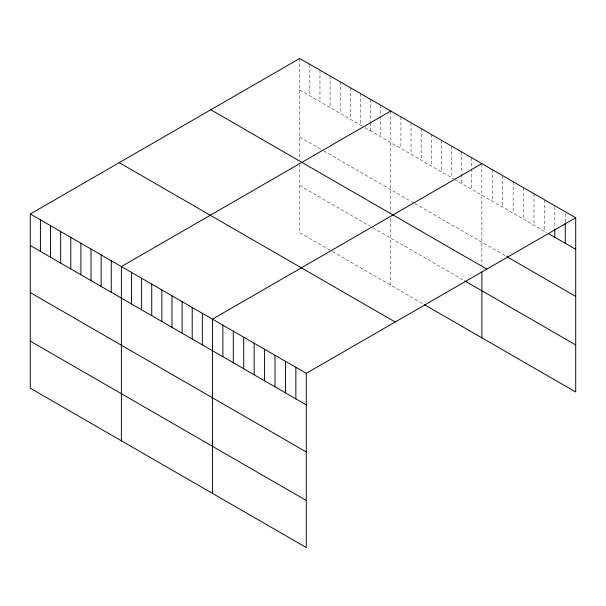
<?xml version="1.0" encoding="UTF-8"?>
<svg xmlns="http://www.w3.org/2000/svg" width="606" height="606" viewBox="0 0 606 606"><rect width="100%" height="100%" fill="white"/><g stroke="black" fill="none" stroke-linecap="round" stroke-linejoin="round"><path stroke-width="0.45" stroke-dasharray="3.03 2.27" d="M299.712 58.449L299.712 159.469M299.712 89.999L361.987 125.95M365.1 127.752L453.841 178.982M454.621 179.429L546.824 232.666M299.712 137.077L323.066 150.561M323.846 151.015L414.14 203.146M414.921 203.593L505.927 256.133M299.712 185.587L370.554 226.485M372.887 227.833L463.961 280.411M330.073 250.195L299.712 232.666L299.712 165.067M332.406 251.543L423.488 304.121M565.277 213.623L565.277 221.978M554.846 206.676L554.846 228.015M544.423 199.73L544.423 231.28M533.992 193.708L533.992 225.258M523.569 187.686L523.569 219.243M513.146 181.671L513.146 213.221M502.715 175.649L502.715 207.199M492.292 169.627L492.292 201.184M481.868 163.612L481.868 265.564M471.748 157.772L471.748 167.976M471.748 168.907L471.748 189.322M461.628 151.924L461.628 173.271M461.628 174.195L461.628 183.474M451.508 146.084L451.508 177.634M441.388 140.244L441.388 171.793M431.267 134.396L431.267 165.953M421.147 128.555L421.147 160.105M411.027 122.715L411.027 154.265M400.907 116.875L400.907 148.425M390.794 111.027L390.794 212.047M390.794 218.577L390.794 285.252M380.674 105.186L380.674 115.398M380.674 116.322L380.674 136.736M370.554 99.346L370.554 121.617M370.554 122.541L370.554 130.896M360.434 93.506L360.434 125.056M350.313 87.658L350.313 119.208M340.193 81.818L340.193 113.367M330.073 75.977L330.073 107.527M319.953 70.129L319.953 101.687M309.833 64.289L309.833 95.839"/><path stroke-width="0.91" d="M575.7 217.789L306.288 373.334L306.288 547.551L30.3 388.211L30.3 213.994L299.712 58.449L575.7 217.789L575.7 392.006L424.261 304.576M390.794 111.027L121.374 266.579L121.374 440.797M481.868 163.612L212.448 319.157L212.448 493.375M548.43 233.59L575.7 249.339M506.73 256.596L575.7 296.417M210.812 109.777L486.792 269.117M464.741 280.866L575.7 344.928M119.208 162.666L395.188 322.006M30.3 213.994L306.288 373.334M30.3 245.544L306.288 404.884M30.3 292.622L306.288 451.962M30.3 341.133L306.288 500.473M565.277 222.902L565.277 243.317M554.846 228.947L554.846 237.294M481.868 272.094L481.868 337.83M295.857 367.312L295.857 398.862M285.434 361.29L285.434 392.847M275.003 355.275L275.003 386.825M264.58 349.253L264.58 380.803M254.156 343.238L254.156 374.788M243.726 337.216L243.726 368.766M233.302 331.194L233.302 362.744M222.872 325.18L222.872 356.729M202.328 313.317L202.328 344.867M192.208 307.469L192.208 339.027M182.088 301.629L182.088 333.179M171.975 295.789L171.975 327.338M161.855 289.948L161.855 321.498M151.735 284.1L151.735 315.65M141.615 278.26L141.615 309.81M131.494 272.42L131.494 303.97M111.254 260.731L111.254 292.281M101.134 254.891L101.134 286.441M91.014 249.051L91.014 280.601M80.893 243.203L80.893 274.76M70.781 237.363L70.781 268.912M60.661 231.522L60.661 263.072M50.54 225.682L50.54 257.232M40.42 219.834L40.42 251.384"/></g></svg>
